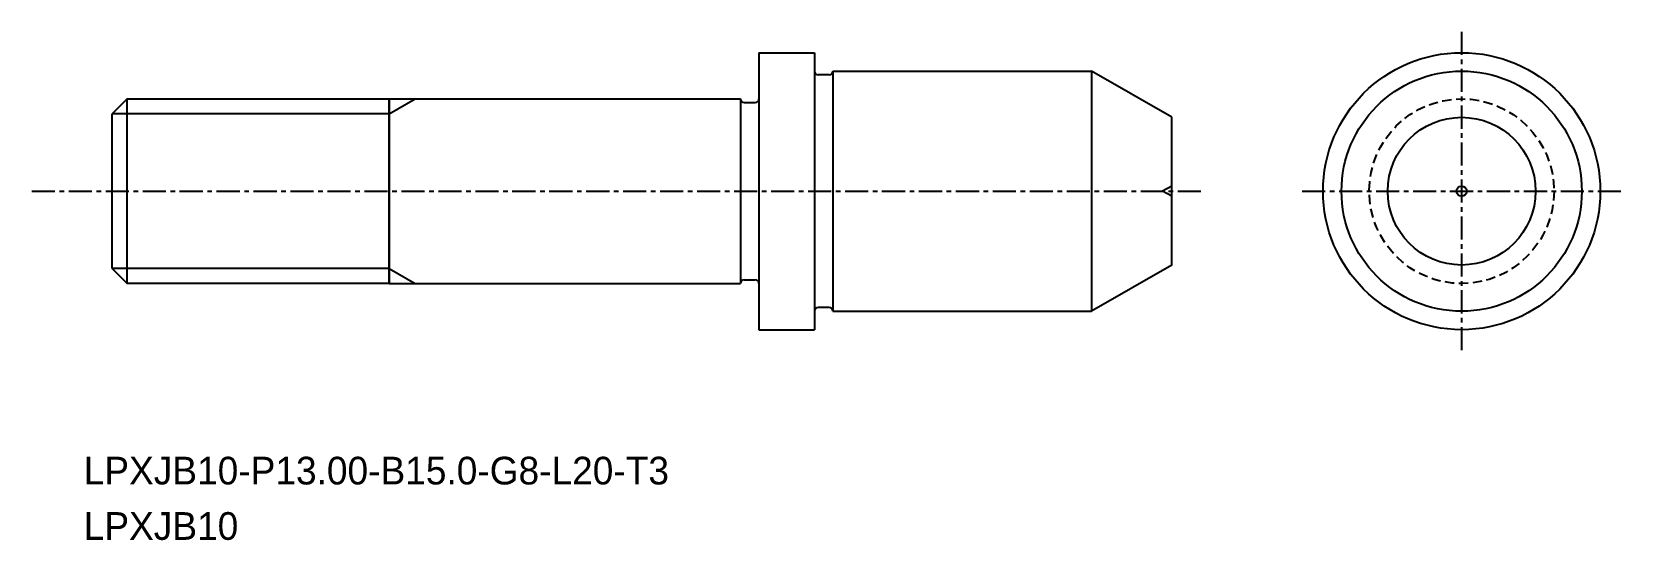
# Model space of a CAD drawing. Extents: x -1765.9 to -1679.9, y -747.6 to -720.1.
import ezdxf

# ---------------------------------------------------------------- set-up
doc = ezdxf.new("R2010")
doc.units = 0
doc.linetypes.add('CENTER', pattern=[2, 1.25, -0.25, 0.25, -0.25])
doc.linetypes.add('DASHED', pattern=[0.75, 0.5, -0.25])
doc.layers.get('0').update_dxf_attribs({"linetype": 'CONTINUOUS'})
doc.layers.add('CENTER', color=1, linetype='CENTER')

msp = doc.modelspace()

# ---------------------------------------------------------------- linework, layer by layer
at = {"color": 7, "linetype": 'CONTINUOUS'}
for p, q in [((-1726.597, -721.198), (-1726.597, -736.198)), ((-1726.597, -721.198), (-1723.597, -721.198)), ((-1722.597, -722.198), (-1708.597, -722.198)), ((-1722.597, -722.198), (-1722.597, -735.198)), ((-1722.797, -722.398), (-1723.397, -722.398)), ((-1760.785, -723.698), (-1761.597, -724.51)), ((-1760.785, -733.698), (-1760.785, -723.698)), ((-1760.785, -723.698), (-1746.597, -723.698)), ((-1746.597, -723.698), (-1746.597, -733.698)), ((-1746.597, -723.698), (-1727.597, -723.698)), ((-1746.597, -733.698), (-1746.597, -723.698)), ((-1727.597, -723.698), (-1727.597, -733.698)), ((-1727.397, -723.898), (-1726.797, -723.898)), ((-1761.597, -732.886), (-1761.597, -724.51)), ((-1761.597, -732.886), (-1760.785, -733.698)), ((-1727.397, -733.498), (-1726.797, -733.498)), ((-1746.597, -733.698), (-1760.785, -733.698)), ((-1746.597, -733.698), (-1727.597, -733.698)), ((-1722.797, -734.998), (-1723.397, -734.998)), ((-1722.597, -735.198), (-1708.597, -735.198)), ((-1726.597, -736.198), (-1723.597, -736.198))]:
    msp.add_line(p, q, dxfattribs=at)
at = {"linetype": 'CONTINUOUS'}
for p, q in [((-1723.597, -721.198), (-1723.597, -736.198)), ((-1708.597, -722.198), (-1708.597, -735.198)), ((-1704.267, -724.698), (-1708.597, -722.198)), ((-1704.267, -732.698), (-1704.267, -724.698)), ((-1704.267, -732.698), (-1708.597, -735.198))]:
    msp.add_line(p, q, dxfattribs=at)
at = {"color": 3, "linetype": 'CONTINUOUS'}
for p, q in [((-1746.597, -724.51), (-1745.191, -723.698)), ((-1746.597, -724.51), (-1761.597, -724.51)), ((-1746.597, -732.886), (-1761.597, -732.886)), ((-1746.597, -732.886), (-1745.191, -733.698))]:
    msp.add_line(p, q, dxfattribs=at)
at = {"color": 3}
for p in [(-1704.267, -728.421), (-1704.267, -728.974)]:
    msp.add_line(p, (-1704.755, -728.698), dxfattribs=at)
at = {"linetype": 'CONTINUOUS'}
for radius in [7.5, 6.5, 4]:
    msp.add_circle((-1688.578, -728.698), radius, dxfattribs=at)
at = {"color": 3, "linetype": 'DASHED'}
msp.add_circle((-1688.578, -728.698), 5, dxfattribs=at)
msp.add_circle((-1688.578, -728.698), 0.276)
at = {"color": 7, "linetype": 'CONTINUOUS'}
for centre, start, end in [((-1723.397, -722.198), 180, 270), ((-1722.797, -722.198), 270, 0), ((-1727.397, -723.698), 180, 270), ((-1726.797, -723.698), 270, 0), ((-1727.397, -733.698), 90, 180), ((-1726.797, -733.698), 0, 90), ((-1723.397, -735.198), 90, 180), ((-1722.797, -735.198), 0, 90)]:
    msp.add_arc(centre, 0.2, start, end, dxfattribs=at)
at = {"layer": 'CENTER', "color": 1, "linetype": 'CENTER'}
for p, q in [((-1688.578, -720.065), (-1688.578, -737.33)), ((-1765.942, -728.698), (-1702.619, -728.698)), ((-1697.21, -728.698), (-1679.945, -728.698))]:
    msp.add_line(p, q, dxfattribs=at)

# ---------------------------------------------------------------- texts
for s, p in [('LPXJB10-P13.00-B15.0-G8-L20-T3', (-1763.132, -744.58)), ('LPXJB10', (-1763.132, -747.58))]:
    msp.add_text(s, height=1.5).set_placement(p)

doc.saveas('drawing.dxf')
